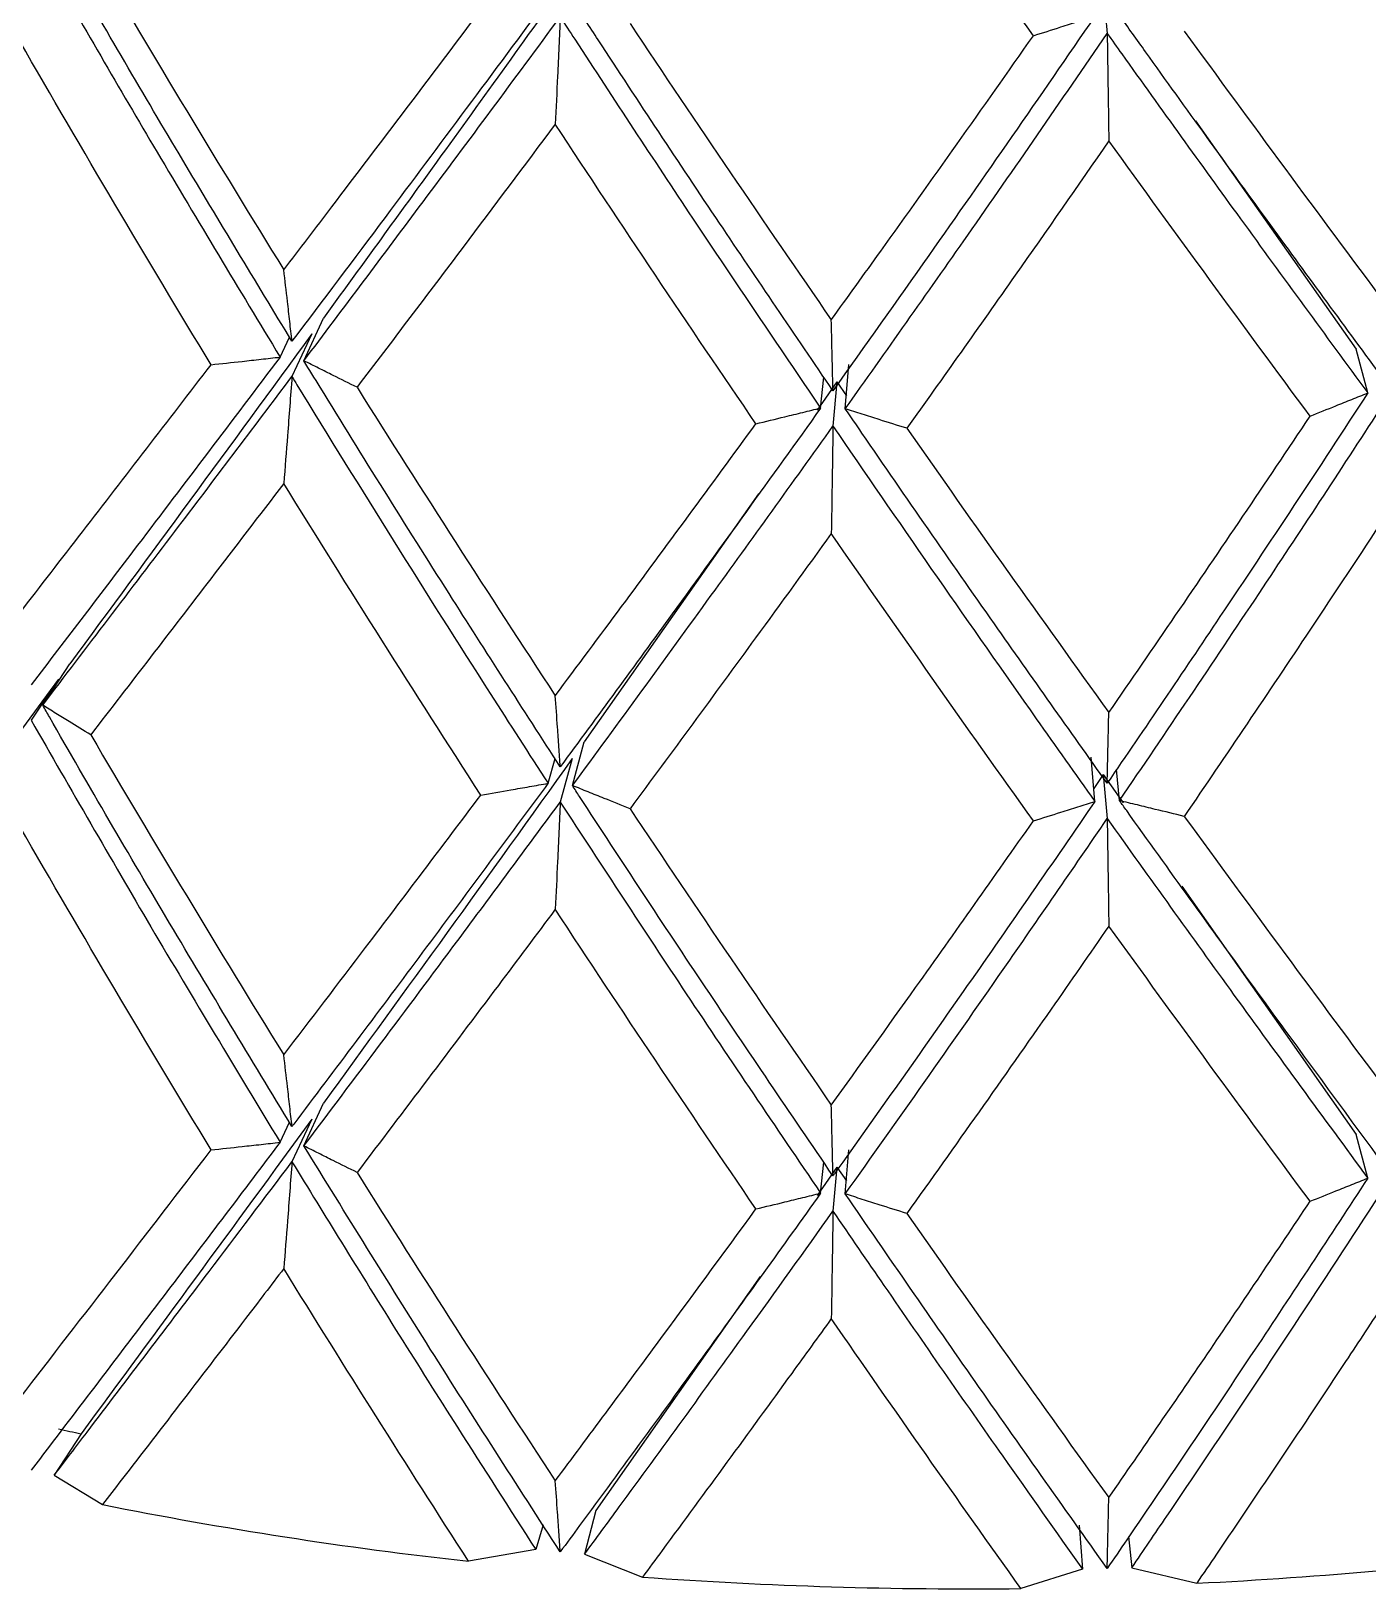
# Model space of a CAD drawing. Extents: x 0 to 8.27, y -9.61 to 0.
# Drawn here: x 1.6493 to 1.7111, y -2.5585 to -2.4865 of the extents above; entities that cross this region are included whole.
import ezdxf

# ---------------------------------------------------------------- set-up
doc = ezdxf.new("R2010")
doc.units = 0
doc.header["$LTSCALE"] = 0.5
doc.header["$MEASUREMENT"] = 0
doc.layers.add('Mounting', color=4, linetype='CONTINUOUS')

msp = doc.modelspace()

# ---------------------------------------------------------------- linework, layer by layer
at = {"layer": 'Mounting', "linetype": 'Continuous', "lineweight": 25, "transparency": 16777216}
for p, q in [((1.698856576991574, -2.484566105013521), (1.699041767523994, -2.486606035401444)), ((1.703126701336458, -2.490645699358531), (1.710541077842635, -2.501200429453085)), ((1.661931819865657, -2.501731940235906), (1.662831413576413, -2.499756602369182)), ((1.6608297993848, -2.501561450056776), (1.661265438089202, -2.500640269258945)), ((1.662296210566836, -2.500491055146192), (1.661380457303011, -2.502464015354569)), ((1.711077904983057, -2.503218799791277), (1.710540916749068, -2.501200023187373)), ((1.686942320171255, -2.503949031163863), (1.687110832448951, -2.501908885556638)), ((1.686557613938675, -2.502709944789324), (1.685639222577464, -2.504017319793654)), ((1.685802978994815, -2.50391453646295), (1.685944575223374, -2.502483858676435)), ((1.686557753282358, -2.502709370272093), (1.686372578258869, -2.504749129726399)), ((1.68655778098784, -2.502709949843386), (1.686991743352309, -2.503350674260325)), ((1.682930191166832, -2.507873758454586), (1.674873265945024, -2.519343185421114)), ((1.649864350236129, -2.517647487362176), (1.651118001707999, -2.515735249164315)), ((1.650598878781892, -2.516440293526095), (1.646763060262145, -2.521647799091618)), ((1.650600578849406, -2.51643786823319), (1.649331304568676, -2.518346711866904)), ((1.674336417103603, -2.521361644640926), (1.674873975630106, -2.519340724089481)), ((1.673209570966918, -2.52125855677604), (1.673533051345856, -2.520114444865492)), ((1.674326838832457, -2.520107935723779), (1.673772776329514, -2.522127411016179)), ((1.69847202491539, -2.522091796573697), (1.698303340311867, -2.520049564687035)), ((1.698856583568357, -2.520852674607106), (1.698422600861903, -2.52149342915947)), ((1.698856407587726, -2.520850062299125), (1.699041772052823, -2.522891908486365)), ((1.698856710792569, -2.520852670758011), (1.699775159891459, -2.522160128112652)), ((1.699611374126533, -2.522057382166842), (1.69946896787539, -2.520618520018722)), ((1.702482337796454, -2.52601392868393), (1.710541002419831, -2.537485833160865)), ((1.66193183314769, -2.538016994987736), (1.662831977888999, -2.53604044704263)), ((1.662296694180867, -2.536775076631322), (1.661380467737871, -2.538749056418389)), ((1.660829787174833, -2.537846559791994), (1.66126643318259, -2.53692324900009)), ((1.71107791201959, -2.539503910161322), (1.710540579893603, -2.537483840596558)), ((1.686942322659405, -2.54023408495879), (1.687110938156337, -2.538192689576356)), ((1.685802976350232, -2.540199647099364), (1.685945376929311, -2.538760842164599)), ((1.686557845172246, -2.538995119903682), (1.685639819119132, -2.540302859211344)), ((1.686557851074411, -2.538993356480084), (1.686372580368896, -2.541034170029086)), ((1.686557549754269, -2.538995110965963), (1.686991670451761, -2.539636640795145)), ((1.683013079478059, -2.544044681861799), (1.675420856950012, -2.554859895436032)), ((1.651634799205311, -2.551318959630969), (1.650398382399288, -2.553232097932998)), ((1.650398351766142, -2.553232091387592), (1.65262785400293, -2.554592291384317)), ((1.675420856950012, -2.554859895436032), (1.674900480618561, -2.556879627835308)), ((1.672981104352829, -2.555525183276124), (1.672646783508497, -2.556673566543729)), ((1.697750338347277, -2.55553545976101), (1.697902154773345, -2.557575530775686)), ((1.700026647884187, -2.556067970955375), (1.70018081671148, -2.55750658944384)), ((1.672646816211881, -2.556673567835666), (1.669537915264044, -2.557208003516841)), ((1.674900448297848, -2.556879625109666), (1.677571110174512, -2.557942505769567)), ((1.697902187227299, -2.557575528114278), (1.695053701642991, -2.558471430508)), ((1.70018078411519, -2.557506590657106), (1.70317588489317, -2.558225698995095))]:
    msp.add_line(p, q, dxfattribs=at)
for centre, radius, start, end in [((1.689232979186244, -2.376748502470598), 0.1785734236974923, 257.5053640374168, 257.8455635435939), ((1.691314233064048, -2.360460463151405), 0.1979489898865803, 258.7297999272111, 263.6841227533566), ((1.693006103677561, -2.351653653886494), 0.2068222285160243, 272.8184625592943, 277.629980888414), ((1.69270002154596, -2.347076600367465), 0.2114079325785774, 265.8962550317934, 270.6379076094694)]:
    msp.add_arc(centre, radius, start, end, dxfattribs=at)
for points in [[(1.695630809923586, -2.486709644832438), (1.692518998891245, -2.482350274057346), (1.689404356739686, -2.477922400545246), (1.686295925041776, -2.473426098659381)], [(1.652082636482845, -2.482727860403081), (1.655019227118117, -2.487726097887609), (1.657995180494453, -2.492659688688711), (1.661001857402397, -2.497527090518581)], [(1.67699825939323, -2.486145914011324), (1.680085300458785, -2.490778665332293), (1.68318756142159, -2.495343458147424), (1.686296036400762, -2.499839820791173)], [(1.657644077244839, -2.501914024948171), (1.654661571328205, -2.496997370292426), (1.651713042522232, -2.492015058826034), (1.648807050414433, -2.486968774277777)], [(1.702600437178461, -2.4864987806884), (1.705703010166161, -2.49075597480293), (1.708795995025156, -2.494944868701843), (1.711870412802881, -2.499066081956578)], [(1.68281387045019, -2.504641771574136), (1.679711298990895, -2.500094331321854), (1.676618315687591, -2.495478590919667), (1.673543899479426, -2.490795169939467)], [(1.708416048420503, -2.504288909377685), (1.705329008679172, -2.500117026158698), (1.702226749090386, -2.495877184494923), (1.699118275522977, -2.491568912722975)], [(1.662296210643007, -2.500491055041486), (1.658513204333502, -2.505680540124096), (1.654781137022127, -2.510760479117373), (1.651118048257757, -2.515735185946703)], [(1.664385459495605, -2.502956799081737), (1.667413846810376, -2.507774536083382), (1.670469675263774, -2.512525606111915), (1.673544073881857, -2.517208996668948)], [(1.689783497384923, -2.50485262496715), (1.692895331603239, -2.509297801672453), (1.696009997019218, -2.513674474618931), (1.699118451857629, -2.517982718171417)], [(1.670105165155945, -2.521801409315906), (1.667045922288906, -2.517067630839612), (1.664008581244133, -2.51226650736907), (1.661001959115055, -2.507399196832004)], [(1.695630983978589, -2.522995391375154), (1.692519187283523, -2.518636043090844), (1.689404559326675, -2.514208192698895), (1.686296141556994, -2.509711914552888)], [(1.652082814205613, -2.519013665604227), (1.655019300229213, -2.524011719725188), (1.657995145973445, -2.528945131805806), (1.661001713165859, -2.533812359726191)], [(1.674326838958194, -2.520107935547792), (1.670458321956602, -2.525529241960378), (1.666620275519307, -2.530839437063257), (1.662831883908638, -2.536040576069688)], [(1.676998446221404, -2.522431697093218), (1.680085376260621, -2.527064278134496), (1.683187524915155, -2.531628905574046), (1.686295887280465, -2.536125107798391)], [(1.702600624946371, -2.522784541041567), (1.705703085345903, -2.527041578444361), (1.708795958128775, -2.53123032058226), (1.711870265316264, -2.535351386960421)], [(1.657643875668981, -2.538199195358395), (1.654661460832102, -2.533282685368242), (1.651713021259837, -2.528300522545571), (1.648807115767084, -2.523254390470349)], [(1.682813660759592, -2.540926966938052), (1.679711182886621, -2.536379660146615), (1.676618292796519, -2.531764057318121), (1.673543968619441, -2.527080777971598)], [(1.70841583977969, -2.540574130124007), (1.705328892041251, -2.536402369105183), (1.702226725571535, -2.532162653709285), (1.699118345429014, -2.52785451231852)], [(1.662296693959632, -2.536775076934752), (1.658691289297821, -2.541721379143603), (1.65513179156298, -2.54656874731085), (1.651634799205311, -2.551318959630969)], [(1.664385237474761, -2.539241948585406), (1.667413651888381, -2.544059734086879), (1.67046950817118, -2.54881085139197), (1.673543935102288, -2.553494287966139)], [(1.689783269246362, -2.541137801784309), (1.69289513254941, -2.545583023580541), (1.696009827324104, -2.54995974033374), (1.699118311540559, -2.554268026402831)], [(1.669537915436166, -2.557208003561975), (1.666670306733266, -2.55275896804698), (1.663822458807061, -2.548250710744007), (1.661001649194276, -2.543684197819736)], [(1.695053701763726, -2.558471430535285), (1.692133919326096, -2.554373547197308), (1.689212136961686, -2.550215364424837), (1.686295821143375, -2.54599695378635)]]:
    msp.add_open_spline(points, degree=3, dxfattribs=at)
for points, knots in [([(1.649331343855664, -2.482060856554874), (1.649541659845198, -2.482429416177403), (1.651463902055838, -2.485797970631886), (1.65526851285469, -2.492352701236875), (1.658929609922524, -2.498415017601239), (1.660829788554764, -2.501561474470002)], [0, 0, 0, 0, 0.05579333311728822, 0.5099388791400317, 1, 1, 1, 1]), ([(1.661380468623946, -2.500830867852748), (1.659693689419527, -2.498048496216477), (1.656196923646093, -2.492280520253637), (1.652378554640762, -2.485748479573765), (1.650241141397345, -2.482018939130732), (1.649864394854802, -2.481361559716213)], [0, 0, 0, 0, 0.4342818352718486, 0.9002849059942745, 1, 1, 1, 1]), ([(1.674326332373511, -2.483823958138821), (1.672160966003702, -2.486858909535151), (1.670005192456273, -2.489858810165622), (1.666176754806855, -2.495156195193765), (1.664499251877459, -2.497467005773721), (1.662831459796706, -2.499756538918056)], [0.4208236887304256, 0.4208236887304256, 0.4208236887304256, 0.4208236887304256, 0.5, 0.5, 0.5622865838526512, 0.5622865838526512, 0.5622865838526512, 0.5622865838526512]), ([(1.661001840194757, -2.497527094620743), (1.66173787704858, -2.496563238407582), (1.662475792933691, -2.495595371865527), (1.665499293603006, -2.491622605566242), (1.667796859347135, -2.488587055639748), (1.670105096771948, -2.485515591906612)], [0.003029962210435008, 0.003029962210435008, 0.003029962210435008, 0.003029962210435008, 0.003145749891090096, 0.003145749891090096, 0.003503269218563006, 0.003503269218563006, 0.003503269218563006, 0.003503269218563006]), ([(1.673209571481237, -2.484972688488021), (1.67068726161753, -2.488393265815937), (1.668175932480125, -2.491770557166312), (1.664240079582868, -2.497029729464536), (1.662806672500182, -2.498937963557402), (1.66138045054069, -2.500830884797658)], [0.00299366881788393, 0.00299366881788393, 0.00299366881788393, 0.00299366881788393, 0.003387481537907919, 0.003387481537907919, 0.003614582098343181, 0.003614582098343181, 0.003614582098343181, 0.003614582098343181]), ([(1.686372580548067, -2.503115981398871), (1.6846239148542, -2.500542056699366), (1.680998855728575, -2.495206200193472), (1.676991498057959, -2.489148988480899), (1.674734297704362, -2.485686092903272), (1.674336437145001, -2.485075713071744)], [0, 0, 0, 0, 0.434281835271846, 0.9002849059942448, 1, 1, 1, 1]), ([(1.661931822253081, -2.501731938029927), (1.663754717367482, -2.499310606504302), (1.665590052618171, -2.496863037467499), (1.669537826163804, -2.4915714531761), (1.671651099376021, -2.488722431881449), (1.673772794634459, -2.485841537916023)], [0.003097174692322331, 0.003097174692322331, 0.003097174692322331, 0.003097174692322331, 0.003387481537907919, 0.003387481537907919, 0.003717925343859384, 0.003717925343859384, 0.003717925343859384, 0.003717925343859384]), ([(1.673772794634914, -2.485841537915682), (1.673752120635953, -2.486297565785883), (1.673731326486376, -2.486753854369333), (1.673710411723476, -2.487210401296913), (1.673689496960122, -2.487666948231087), (1.673668461525921, -2.48812375476097), (1.673647304966352, -2.488580818453322), (1.673613170491052, -2.489318255432401), (1.673578720506811, -2.490056366179594), (1.673543953150073, -2.490795140118045)], [0, 0, 0, 0, 3.692449222956076e-05, 3.692449222956076e-05, 3.692449222956076e-05, 7.384898534112383e-05, 7.384898534112383e-05, 7.384898534112383e-05, 0.0001334239379046179, 0.0001334239379046179, 0.0001334239379046179, 0.0001334239379046179]), ([(1.673772798622139, -2.485841551967717), (1.673995205106365, -2.486183855988195), (1.67602795179684, -2.489312439974348), (1.680030037022988, -2.495393496304125), (1.68383047682957, -2.501003081057085), (1.685802976978692, -2.503914561655499)], [0, 0, 0, 0, 0.05579333311732571, 0.5099388791400516, 1, 1, 1, 1]), ([(1.698472023144831, -2.485805928361962), (1.695919235012951, -2.489534439207084), (1.693360509226494, -2.493219358084382), (1.689323208618106, -2.498962304529293), (1.687847082161142, -2.501047075685499), (1.686372570332622, -2.503116000060906)], [0.00299366881788392, 0.00299366881788392, 0.00299366881788392, 0.00299366881788392, 0.003387481537907919, 0.003387481537907919, 0.003614582098343166, 0.003614582098343166, 0.003614582098343166, 0.003614582098343166]), ([(1.695630923267544, -2.486709578879974), (1.69605656881933, -2.486575880859498), (1.696481669171334, -2.48644160280093), (1.69690621695392, -2.486306746651728), (1.697167600593929, -2.486223719033539), (1.697428775503994, -2.486140472057393), (1.697689739966307, -2.486057006183039), (1.697950706634145, -2.485973539603144), (1.698211463402203, -2.485889853944961), (1.698472008554489, -2.485805949671992)], [0, 0, 0, 0, 3.69245447571745e-05, 3.69245447571745e-05, 3.69245447571745e-05, 5.965804057093363e-05, 5.965804057093363e-05, 5.965804057093363e-05, 8.2391728525642e-05, 8.2391728525642e-05, 8.2391728525642e-05, 8.2391728525642e-05]), ([(1.711641544529556, -2.502351484888884), (1.709907417427729, -2.499988879977984), (1.70631249742857, -2.495091098474397), (1.702291291852788, -2.489521022915817), (1.700012954875746, -2.486333322805073), (1.69961136871504, -2.48577144970988)], [0, 0, 0, 0, 0.4342818352718341, 0.9002849059942445, 0.9999999999999999, 0.9999999999999999, 0.9999999999999999, 0.9999999999999999]), ([(1.686296017863896, -2.499839827062253), (1.687056976102411, -2.498785140097645), (1.687818346217881, -2.497726303802658), (1.690931697356035, -2.493381181666329), (1.693283020218104, -2.49006355864082), (1.69563091175425, -2.486709582497262)], [0.003029962210435017, 0.003029962210435017, 0.003029962210435017, 0.003029962210435017, 0.003145749891090093, 0.003145749891090093, 0.003503269218562994, 0.003503269218562994, 0.003503269218562994, 0.003503269218562994]), ([(1.686942321289251, -2.503949028745176), (1.688825022181589, -2.501302858760702), (1.690711107840997, -2.498629491083072), (1.6947478501381, -2.492853443230722), (1.696896566789263, -2.489745824066624), (1.699041765928285, -2.486606034647245)], [0.003097174692322327, 0.003097174692322327, 0.003097174692322327, 0.003097174692322327, 0.003387481537907919, 0.003387481537907919, 0.003717925343859381, 0.003717925343859381, 0.003717925343859381, 0.003717925343859381]), ([(1.69904176592874, -2.486606034646904), (1.699048682521351, -2.487062897252933), (1.699055639311354, -2.487520025423457), (1.699062636452908, -2.487977416808114), (1.699069633594917, -2.488434808199251), (1.699076671107576, -2.488892464058488), (1.699083749143682, -2.489350381970659), (1.699095169008359, -2.490089197167428), (1.699106694428082, -2.490828698871262), (1.699118326026309, -2.491568876580793)], [0, 0, 0, 0, 3.692449222956121e-05, 3.692449222956121e-05, 3.692449222956121e-05, 7.384898534112738e-05, 7.384898534112738e-05, 7.384898534112738e-05, 0.0001334239379046148, 0.0001334239379046148, 0.0001334239379046148, 0.0001334239379046148]), ([(1.699041776376788, -2.486606047822981), (1.699266553124943, -2.486921218829359), (1.701320963510369, -2.489801812992475), (1.705345612835316, -2.495395844125021), (1.709119297924389, -2.500545865945234), (1.711077911869069, -2.503218824688467)], [0, 0, 0, 0, 0.05579333311732529, 0.5099388791400438, 1, 1, 1, 1]), ([(1.673543953149846, -2.4907951401185), (1.672119837877034, -2.492704198471863), (1.6706995192894, -2.4945989864758), (1.667642908759007, -2.498659449732706), (1.666009703113758, -2.500818383194193), (1.66438540093506, -2.502956818401223)], [0.003133451221439315, 0.003133451221439315, 0.003133451221439315, 0.003133451221439315, 0.003352568823996508, 0.003352568823996508, 0.003606599140465112, 0.003606599140465112, 0.003606599140465112, 0.003606599140465112]), ([(1.699118326025854, -2.491568876581248), (1.697678436777295, -2.493651709507382), (1.696237029098228, -2.495720133849993), (1.693123409252593, -2.500154978201287), (1.691452493455444, -2.502514390498497), (1.689783433795782, -2.504852651697995)], [0.003133451221439316, 0.003133451221439316, 0.003133451221439316, 0.003133451221439316, 0.003352568823996518, 0.003352568823996518, 0.003606599140465121, 0.003606599140465121, 0.003606599140465121, 0.003606599140465121]), ([(1.661380458427374, -2.50083087433017), (1.661346253203618, -2.500523894429982), (1.661311849186148, -2.500217520050334), (1.661277245622358, -2.499911756854765), (1.661242642058113, -2.499605993654875), (1.661207838853187, -2.499300840800849), (1.661172835268388, -2.498996303963274), (1.661116359869283, -2.498504958878463), (1.661059362521172, -2.498015214483296), (1.66100184019453, -2.497527094621312)], [0, 0, 0, 0, 3.692449223031336e-05, 3.692449223031336e-05, 3.692449223031336e-05, 7.384898533143667e-05, 7.384898533143667e-05, 7.384898533143667e-05, 0.0001334237450264763, 0.0001334237450264763, 0.0001334237450264763, 0.0001334237450264763]), ([(1.686372578486242, -2.503115988620145), (1.686365661827239, -2.502811503805894), (1.686358704969933, -2.502507639013281), (1.686351707762441, -2.502204399960412), (1.686344710554721, -2.501901160903223), (1.686337672977487, -2.501598546754728), (1.686330594881355, -2.501296563239286), (1.686319174956424, -2.500809337729258), (1.68630764948827, -2.500323750982368), (1.686296017863668, -2.499839827062821)], [0, 0, 0, 0, 3.692449223030649e-05, 3.692449223030649e-05, 3.692449223030649e-05, 7.384898533143637e-05, 7.384898533143637e-05, 7.384898533143637e-05, 0.0001334237450264663, 0.0001334237450264663, 0.0001334237450264663, 0.0001334237450264663]), ([(1.648807100247922, -2.513382652052989), (1.64976898911911, -2.512138656800168), (1.650735516490585, -2.510887672482447), (1.653668082922167, -2.507087644494156), (1.655648240387308, -2.50451581302854), (1.657644035050652, -2.501914034369626)], [0.003680059077938306, 0.003680059077938306, 0.003680059077938306, 0.003680059077938306, 0.003836740417369894, 0.003836740417369894, 0.00415331125781031, 0.00415331125781031, 0.00415331125781031, 0.00415331125781031]), ([(1.660829817280245, -2.501561416085671), (1.658617071834868, -2.504495957707938), (1.65642199143619, -2.507393546058886), (1.652596993661263, -2.512427841682204), (1.650957493467075, -2.514580792000622), (1.649331338340033, -2.516713624334322)], [0.003643827384632397, 0.003643827384632397, 0.003643827384632397, 0.003643827384632397, 0.003996629918378722, 0.003996629918378722, 0.004264701058186601, 0.004264701058186601, 0.004264701058186601, 0.004264701058186601]), ([(1.657644019415301, -2.501914036051282), (1.658120400309798, -2.501862812571282), (1.658596573200583, -2.501810940262878), (1.65907253002635, -2.501758419609807), (1.659365567852063, -2.501726083613896), (1.659658524587684, -2.50169350177304), (1.659951398352149, -2.501660674219231), (1.660244274591804, -2.501627846388025), (1.660537068477623, -2.501594772770311), (1.660829778128317, -2.501561453501715)], [0, 0, 0, 0, 3.692454475428043e-05, 3.692454475428043e-05, 3.692454475428043e-05, 5.96582656103406e-05, 5.96582656103406e-05, 5.96582656103406e-05, 8.239217861094871e-05, 8.239217861094871e-05, 8.239217861094871e-05, 8.239217861094871e-05]), ([(1.673772791382106, -2.520494319590277), (1.67205905258308, -2.517836264548571), (1.668334799611074, -2.512059847866333), (1.664402042387991, -2.505757631462068), (1.662180106762861, -2.50213653295247), (1.661931796101925, -2.501731859948215)], [0, 0, 0, 0, 0.4308902538471914, 0.9363995897631551, 1, 1, 1, 1]), ([(1.66438538885015, -2.502956812433005), (1.664017196660751, -2.502774947205801), (1.663649746664504, -2.502592580089633), (1.663283045365887, -2.50240971388245), (1.66305727615574, -2.502297127536728), (1.662831790118361, -2.502184351695853), (1.662606588767829, -2.502071387016933), (1.66238138551418, -2.501958421383272), (1.662156466476262, -2.50184526666964), (1.661931833164516, -2.501731923536333)], [0, 0, 0, 0, 3.692454475528311e-05, 3.692454475528311e-05, 3.692454475528311e-05, 5.965806363265589e-05, 5.965806363265589e-05, 5.965806363265589e-05, 8.239177464945574e-05, 8.239177464945574e-05, 8.239177464945574e-05, 8.239177464945574e-05]), ([(1.649864383678931, -2.517647432860592), (1.651880582920711, -2.515002296370305), (1.653917395322168, -2.512325741503211), (1.657761713987355, -2.507257533872227), (1.659564821798739, -2.504873779887923), (1.661380457455124, -2.502464016208243)], [0.00244570300399136, 0.00244570300399136, 0.00244570300399136, 0.00244570300399136, 0.002778333157437116, 0.002778333157437116, 0.003067885072835926, 0.003067885072835926, 0.003067885072835926, 0.003067885072835926]), ([(1.661380457455124, -2.502464016208243), (1.661346252372567, -2.502918383986859), (1.661311848522217, -2.503373002802839), (1.661277245142372, -2.503827870245566), (1.661242641762072, -2.504282737694773), (1.66120783875769, -2.504737855017645), (1.661172835377528, -2.505193219744221), (1.661116360366321, -2.505927912444569), (1.661059363419298, -2.50666325348606), (1.661001841437127, -2.507399232165419)], [0, 0, 0, 0, 3.692449221875088e-05, 3.692449221875088e-05, 3.692449221875088e-05, 7.384898531712133e-05, 7.384898531712133e-05, 7.384898531712133e-05, 0.0001334236841251739, 0.0001334236841251739, 0.0001334236841251739, 0.0001334236841251739]), ([(1.661380457904414, -2.50246401633887), (1.661457150534915, -2.502589479137093), (1.664483219725952, -2.507539877980086), (1.668420812378798, -2.51383452246295), (1.67232001287968, -2.519879535316583), (1.673209554822023, -2.521258610969191)], [0, 0, 0, 0, 0.01967590629689901, 0.7763543069276955, 1, 1, 1, 1]), ([(1.711077936368582, -2.503218759773056), (1.708810781795336, -2.506703013311373), (1.706534247088911, -2.510149296967477), (1.702518576759047, -2.516145691894273), (1.700781226661746, -2.518713002987845), (1.699041767021043, -2.521258817427217)], [0.003643827384632405, 0.003643827384632405, 0.003643827384632405, 0.003643827384632405, 0.003996629918378722, 0.003996629918378722, 0.004264701058186601, 0.004264701058186601, 0.004264701058186601, 0.004264701058186601]), ([(1.708415981780689, -2.504288935753941), (1.70881508702675, -2.504130284616615), (1.709213545040228, -2.50397108959384), (1.709611348834841, -2.503811353015628), (1.709856269283335, -2.50371300615506), (1.710100942421576, -2.503614453746415), (1.710345366625205, -2.503515696351649), (1.710589792894297, -2.503416938122307), (1.710833970740822, -2.50331797469493), (1.71107789854247, -2.503218806634884)], [0, 0, 0, 0, 3.692454475428088e-05, 3.692454475428088e-05, 3.692454475428088e-05, 5.965826561034191e-05, 5.965826561034191e-05, 5.965826561034191e-05, 8.239217861095126e-05, 8.239217861095126e-05, 8.239217861095126e-05, 8.239217861095126e-05]), ([(1.685803004185544, -2.503914499877503), (1.683513012360862, -2.507122246810461), (1.681227255537323, -2.510291711678285), (1.677219338890353, -2.515801272388096), (1.675493193322353, -2.518158434553918), (1.673772791020582, -2.520494320543087)], [0.0036438273846324, 0.0036438273846324, 0.0036438273846324, 0.0036438273846324, 0.003996629918378722, 0.003996629918378722, 0.004264701058186597, 0.004264701058186597, 0.004264701058186597, 0.004264701058186597]), ([(1.682813806825123, -2.504641790046541), (1.683261329335863, -2.504534508373119), (1.683708414675465, -2.504426617017536), (1.684155055151649, -2.504318117419409), (1.684430043442688, -2.504251316220909), (1.684704863865335, -2.504184284283262), (1.684979514627429, -2.504117021961171), (1.685254167710553, -2.504049759070647), (1.685528651710655, -2.50398226564959), (1.685802964836711, -2.50391454205657)], [0, 0, 0, 0, 3.692454475428103e-05, 3.692454475428103e-05, 3.692454475428103e-05, 5.965826561034161e-05, 5.965826561034161e-05, 5.965826561034161e-05, 8.23921786109498e-05, 8.23921786109498e-05, 8.23921786109498e-05, 8.23921786109498e-05]), ([(1.699041767016951, -2.521258816452693), (1.697304427996386, -2.518810156881379), (1.6935288876318, -2.513488793035997), (1.689492406073867, -2.507670113251031), (1.687198626035496, -2.504323007521059), (1.686942286459015, -2.503948954363516)], [0, 0, 0, 0, 0.4308902538471838, 0.9363995897631414, 1, 1, 1, 1]), ([(1.689783419825488, -2.504852647310706), (1.689357774225044, -2.504718948495899), (1.688932673818471, -2.504584669679382), (1.688508125977677, -2.504449812817136), (1.688246742036171, -2.50436678467576), (1.687985566823926, -2.504283537192912), (1.687724602058523, -2.504200070829476), (1.687463635087596, -2.504116603760615), (1.68720287801554, -2.504032917631314), (1.686942332558573, -2.503949012905757)], [0, 0, 0, 0, 3.692454475528347e-05, 3.692454475528347e-05, 3.692454475528347e-05, 5.965806363265446e-05, 5.965806363265446e-05, 5.965806363265446e-05, 8.239177464945251e-05, 8.239177464945251e-05, 8.239177464945251e-05, 8.239177464945251e-05]), ([(1.699118326706156, -2.517982778102798), (1.700147236478841, -2.516494499331991), (1.701175445595908, -2.514998748297891), (1.704278144560448, -2.510458155276517), (1.706350248119833, -2.507389085889706), (1.708415994879914, -2.504288930546288)], [0.003680059077938304, 0.003680059077938304, 0.003680059077938304, 0.003680059077938304, 0.003836740417369893, 0.003836740417369893, 0.004153311257810311, 0.004153311257810311, 0.004153311257810311, 0.004153311257810311]), ([(1.699611367427423, -2.522057324383688), (1.701763622865627, -2.518900692279651), (1.703912835795762, -2.515710485769311), (1.707922844216881, -2.509678502791864), (1.709785010532158, -2.506844996613374), (1.71164155128028, -2.503984633786551)], [0.002445703003991356, 0.002445703003991356, 0.002445703003991356, 0.002445703003991356, 0.002778333157437116, 0.002778333157437116, 0.003067885072835919, 0.003067885072835919, 0.003067885072835919, 0.003067885072835919]), ([(1.673543951115988, -2.517209041557969), (1.67456158825118, -2.515844937805575), (1.675581238295052, -2.514473441411489), (1.678666286702736, -2.510308292335019), (1.680737682175931, -2.507490631341049), (1.682813821513463, -2.504641786524978)], [0.003680059077938304, 0.003680059077938304, 0.003680059077938304, 0.003680059077938304, 0.003836740417369895, 0.003836740417369895, 0.004153311257810313, 0.004153311257810313, 0.004153311257810313, 0.004153311257810313]), ([(1.674336430774218, -2.521361587280801), (1.676467220992635, -2.518464830614555), (1.678606992806607, -2.515534859898473), (1.682621891519346, -2.509989791239029), (1.684495470784867, -2.507382952856226), (1.686372578289792, -2.504749130569046)], [0.002445703003991357, 0.002445703003991357, 0.002445703003991357, 0.002445703003991357, 0.002778333157437116, 0.002778333157437116, 0.003067885072835923, 0.003067885072835923, 0.003067885072835923, 0.003067885072835923]), ([(1.686372578289792, -2.504749130569046), (1.68636566165921, -2.505205993423367), (1.686358704835783, -2.505663121814102), (1.686351707665352, -2.506120513386115), (1.686344710494922, -2.506577904964722), (1.68633767295816, -2.507035560978458), (1.68633059490341, -2.507493479012275), (1.68631917505715, -2.508232291259098), (1.686307649669942, -2.508971789919535), (1.686296018114916, -2.50971196451632)], [0, 0, 0, 0, 3.692449221874771e-05, 3.692449221874771e-05, 3.692449221874771e-05, 7.384898531711677e-05, 7.384898531711677e-05, 7.384898531711677e-05, 0.0001334236841251722, 0.0001334236841251722, 0.0001334236841251722, 0.0001334236841251722]), ([(1.686372578880963, -2.504749130636576), (1.68645185662146, -2.504865129872762), (1.689579926781306, -2.5094421239504), (1.693618269023517, -2.515252825524719), (1.697570409553663, -2.52082145525025), (1.698472028940131, -2.522091851502289)], [0, 0, 0, 0, 0.0196759062968993, 0.7763543069276857, 0.9999999999999999, 0.9999999999999999, 0.9999999999999999, 0.9999999999999999]), ([(1.661001841437809, -2.507399232164737), (1.659872519170875, -2.508878107914477), (1.658747923763002, -2.510347123262129), (1.655765321834878, -2.514235154692976), (1.653916245357522, -2.516637183931373), (1.652082752904079, -2.519013682340862)], [0.002482049257556239, 0.002482049257556239, 0.002482049257556239, 0.002482049257556239, 0.002660083514881897, 0.002660083514881897, 0.002956367414762775, 0.002956367414762775, 0.002956367414762775, 0.002956367414762775]), ([(1.711870392996133, -2.508938227992068), (1.710715628447332, -2.510697375563716), (1.709558649259378, -2.512446354468004), (1.706471334100314, -2.517079202912434), (1.704537684337964, -2.519945396458176), (1.702600559771071, -2.522784573297592)], [0.002482049257556236, 0.002482049257556236, 0.002482049257556236, 0.002482049257556236, 0.0026600835148819, 0.0026600835148819, 0.00295636741476278, 0.00295636741476278, 0.00295636741476278, 0.00295636741476278]), ([(1.686296018115371, -2.509711964515525), (1.685128460778486, -2.511330204316202), (1.683962187613787, -2.512938218992979), (1.68085942629088, -2.517195482172831), (1.678925808993853, -2.51982702780662), (1.676998381569973, -2.522431721471996)], [0.002482049257556239, 0.002482049257556239, 0.002482049257556239, 0.002482049257556239, 0.002660083514881903, 0.002660083514881903, 0.002956367414762781, 0.002956367414762781, 0.002956367414762781, 0.002956367414762781]), ([(1.673772791107211, -2.520494320425307), (1.673752116389068, -2.520189003539592), (1.673731321568738, -2.51988430156154), (1.673710406180561, -2.519580220247228), (1.673689490791929, -2.519276138928483), (1.673668454777925, -2.518972677440608), (1.673647297679253, -2.518669841552985), (1.67361316481194, -2.518181274697319), (1.673578716587798, -2.517694333269212), (1.673543951116443, -2.517209041557173)], [0, 0, 0, 0, 3.692449219004706e-05, 3.692449219004706e-05, 3.692449219004706e-05, 7.384898526708339e-05, 7.384898526708339e-05, 7.384898526708339e-05, 0.0001334196130982752, 0.0001334196130982752, 0.0001334196130982752, 0.0001334196130982752]), ([(1.652082754599377, -2.51901368337348), (1.651749507531093, -2.518810597851136), (1.651417089540217, -2.518607057803017), (1.651085506593262, -2.518403066427929), (1.650881353488529, -2.518277470485934), (1.650677516362492, -2.518151703108167), (1.650473996602585, -2.518025765044506), (1.650270475122142, -2.517899825916281), (1.650067270584003, -2.517773715827609), (1.649864384381743, -2.517647435478914)], [0, 0, 0, 0, 3.692454477207969e-05, 3.692454477207969e-05, 3.692454477207969e-05, 5.96586675531708e-05, 5.96586675531708e-05, 5.96586675531708e-05, 8.239298252385024e-05, 8.239298252385024e-05, 8.239298252385024e-05, 8.239298252385024e-05]), ([(1.661380449396773, -2.537116016462612), (1.659489993968663, -2.533995236455318), (1.655713444055635, -2.52776087552342), (1.651904494872468, -2.521213001536914), (1.649967576617399, -2.517827787420394), (1.649864384161646, -2.517647434657526)], [0, 0, 0, 0, 0.4868932926836287, 0.9726634094198904, 1, 1, 1, 1]), ([(1.69904176710881, -2.521258817298865), (1.699048683942209, -2.520954335178196), (1.69905564095663, -2.520650472814275), (1.699062638307367, -2.520347235982165), (1.69906963565856, -2.520043999145734), (1.699076673365397, -2.519741387010519), (1.699083751581583, -2.519439405364544), (1.699095170908294, -2.518952216661653), (1.699106695739118, -2.518466666119132), (1.699118326706611, -2.517982778102002)], [0, 0, 0, 0, 3.692449219004488e-05, 3.692449219004488e-05, 3.692449219004488e-05, 7.384898526708633e-05, 7.384898526708633e-05, 7.384898526708633e-05, 0.0001334196130982786, 0.0001334196130982786, 0.0001334196130982786, 0.0001334196130982786]), ([(1.649331303261505, -2.518346709573386), (1.651168503034086, -2.521542159312837), (1.654953741372509, -2.528125841197827), (1.65883323072805, -2.534543628176145), (1.660829774724533, -2.537846484013123)], [0, 0, 0, 0, 0.4853590734404911, 1, 1, 1, 1]), ([(1.673209571215438, -2.521258556571972), (1.673163148602924, -2.52132150841782), (1.673116730290957, -2.521384444780658), (1.671117454953873, -2.524094752502371), (1.669172381411016, -2.526714587421786), (1.665300113630309, -2.531902888315464), (1.663374767859949, -2.534468872163636), (1.66143622678257, -2.537041983735996), (1.661408338742348, -2.53707899853179), (1.661380453634791, -2.537116007209413)], [0.004293965242678274, 0.004293965242678274, 0.004293965242678274, 0.004293965242678274, 0.004301204108614124, 0.004301204108614124, 0.004605778298849525, 0.004605778298849525, 0.004910352489084927, 0.004910352489084927, 0.004914798550845843, 0.004914798550845843, 0.004914798550845843, 0.004914798550845843]), ([(1.670105073361555, -2.5218014429256), (1.670569570368542, -2.52172175546513), (1.671033742987419, -2.521641435060921), (1.67149758330126, -2.521560482757529), (1.671783165869982, -2.521510641107163), (1.672068623261538, -2.521460559781978), (1.672353953628516, -2.521410239031404), (1.672639286407474, -2.521359917855413), (1.672924492762348, -2.521309357138186), (1.673209570842317, -2.521258557077992)], [0, 0, 0, 0, 3.692454477223591e-05, 3.692454477223591e-05, 3.692454477223591e-05, 5.965863624950743e-05, 5.965863624950743e-05, 5.965863624950743e-05, 8.239291991557243e-05, 8.239291991557243e-05, 8.239291991557243e-05, 8.239291991557243e-05]), ([(1.686372576660432, -2.539401131411289), (1.684412201463346, -2.536514002028973), (1.680495973304659, -2.530746403356822), (1.676492028203228, -2.524672579727273), (1.674445465413072, -2.521529064850931), (1.674336431466799, -2.521361589006339)], [0, 0, 0, 0, 0.4868932926836307, 0.9726634094198902, 1, 1, 1, 1]), ([(1.67699838360042, -2.522431722278604), (1.676599276868927, -2.522273072603973), (1.67620081742345, -2.522113878824591), (1.675803012243904, -2.521954143353803), (1.675558086612881, -2.521855795436402), (1.675313408319397, -2.521757241903622), (1.675068978988946, -2.521658483322874), (1.674824547591896, -2.52155972390721), (1.674580364646516, -2.521460759225754), (1.674336431783075, -2.521361589795212)], [0, 0, 0, 0, 3.692454477207978e-05, 3.692454477207978e-05, 3.692454477207978e-05, 5.965866755317129e-05, 5.965866755317129e-05, 5.965866755317129e-05, 8.239298252384923e-05, 8.239298252384923e-05, 8.239298252384923e-05, 8.239298252384923e-05]), ([(1.661001840194757, -2.5338123157428), (1.66225701006735, -2.532168702353367), (1.663518210656292, -2.530512686628406), (1.666550109631061, -2.526518644168611), (1.668323964680184, -2.524171346971336), (1.670105070998233, -2.521801443331576)], [0.004330217516259038, 0.004330217516259038, 0.004330217516259038, 0.004330217516259038, 0.004527813258580931, 0.004527813258580931, 0.004803374041171419, 0.004803374041171419, 0.004803374041171419, 0.004803374041171419]), ([(1.661931772641964, -2.538016922882427), (1.66428584105708, -2.534890151814004), (1.666657208113719, -2.531724396133079), (1.670613458226597, -2.526405552764338), (1.672190588550365, -2.524275591896064), (1.673772791198843, -2.522127354162528)], [0.001793937377354702, 0.001793937377354702, 0.001793937377354702, 0.001793937377354702, 0.002169184776966314, 0.002169184776966314, 0.002416362749800614, 0.002416362749800614, 0.002416362749800614, 0.002416362749800614]), ([(1.67377279119907, -2.522127354162187), (1.673752116391569, -2.522583383783505), (1.673731321442546, -2.523039674089766), (1.673710405895207, -2.523496222700707), (1.673689490347641, -2.523952771318243), (1.673668454144234, -2.52440957949181), (1.673647296833877, -2.524866644781916), (1.673613164058423, -2.525604021434098), (1.673578715876573, -2.526342071617357), (1.673543950425682, -2.527080784759725)], [0, 0, 0, 0, 3.692449222042833e-05, 3.692449222042833e-05, 3.692449222042833e-05, 7.384898531625174e-05, 7.384898531625174e-05, 7.384898531625174e-05, 0.0001334188559339964, 0.0001334188559339964, 0.0001334188559339964, 0.0001334188559339964]), ([(1.673772774946627, -2.522127408885801), (1.675711148232239, -2.52509377428202), (1.679704837423259, -2.531205466755857), (1.683730949405998, -2.537143578341094), (1.685802951407339, -2.540199573589341)], [0, 0, 0, 0, 0.4853590734404987, 1, 1, 1, 1]), ([(1.698472025245991, -2.5220917963345), (1.698425041721492, -2.5221604156336), (1.698378056771588, -2.52222901927518), (1.696354126954446, -2.525183436512513), (1.694374841461666, -2.528041383421389), (1.690413890041526, -2.533704967894202), (1.688434103621574, -2.536507897135714), (1.686430236764835, -2.539320215821469), (1.686401406718659, -2.53936067200879), (1.686372577480796, -2.539401121851135)], [0.004293965242678271, 0.004293965242678271, 0.004293965242678271, 0.004293965242678271, 0.004301204108614124, 0.004301204108614124, 0.004605778298849525, 0.004605778298849525, 0.004910352489084927, 0.004910352489084927, 0.00491479855084585, 0.00491479855084585, 0.00491479855084585, 0.00491479855084585]), ([(1.695630890406363, -2.522995436232115), (1.69605653726623, -2.522861738951057), (1.696481638893346, -2.522727461490938), (1.696906187913527, -2.522592605824109), (1.697167579164415, -2.522509576327359), (1.697428761660575, -2.522426327417286), (1.697689733683291, -2.522342859559778), (1.697950707911986, -2.522259390996616), (1.698211472214979, -2.522175703300256), (1.698472024868323, -2.522091796886109)], [0, 0, 0, 0, 3.692454477223488e-05, 3.692454477223488e-05, 3.692454477223488e-05, 5.965863624950766e-05, 5.965863624950766e-05, 5.965863624950766e-05, 8.239291991557249e-05, 8.239291991557249e-05, 8.239291991557249e-05, 8.239291991557249e-05]), ([(1.711641556151079, -2.538636634432116), (1.709696938987889, -2.535986441958805), (1.705812190546538, -2.530692170533591), (1.701788241140747, -2.525105442482065), (1.699721478429836, -2.522211505208013), (1.69961136830031, -2.522057326014185)], [0, 0, 0, 0, 0.4868932926836321, 0.9726634094198878, 1, 1, 1, 1]), ([(1.702600562047991, -2.522784573842948), (1.702153038532487, -2.522677293783197), (1.701705952222227, -2.522569403816753), (1.701259310805398, -2.522460905467135), (1.700984317073306, -2.522394103856406), (1.700709491228025, -2.522327071436614), (1.700434835061259, -2.522259808567348), (1.70016017657278, -2.522192545129649), (1.699885687186196, -2.522125051090818), (1.699611368698442, -2.522057326759743)], [0, 0, 0, 0, 3.692454477208083e-05, 3.692454477208083e-05, 3.692454477208083e-05, 5.965866755317091e-05, 5.965866755317091e-05, 5.965866755317091e-05, 8.239298252384865e-05, 8.239298252384865e-05, 8.239298252384865e-05, 8.239298252384865e-05]), ([(1.686296017864123, -2.536125048184196), (1.687593683864833, -2.534326540499244), (1.688893135172719, -2.532515156238439), (1.692006350622677, -2.528148256604247), (1.693819184731154, -2.525583335666731), (1.695630888240629, -2.522995436912872)], [0.004330217516259036, 0.004330217516259036, 0.004330217516259036, 0.004330217516259036, 0.004527813258580933, 0.004527813258580933, 0.004803374041171422, 0.004803374041171422, 0.004803374041171422, 0.004803374041171422]), ([(1.686942266050409, -2.540234019959478), (1.689373568254013, -2.536816894693509), (1.691806957880516, -2.533359608558264), (1.695840742060426, -2.527555966794459), (1.69744203749471, -2.52523315372445), (1.699041767077887, -2.522891851032448)], [0.001793937377354694, 0.001793937377354694, 0.001793937377354694, 0.001793937377354694, 0.002169184776966314, 0.002169184776966314, 0.002416362749800624, 0.002416362749800624, 0.002416362749800624, 0.002416362749800624]), ([(1.699041767077887, -2.522891851032107), (1.699048683941527, -2.523348715421882), (1.699055640998694, -2.523805845347617), (1.699062638402864, -2.52426323844724), (1.699069635807035, -2.524720631553457), (1.699076673577309, -2.5251782890873), (1.699083751864435, -2.525636208627581), (1.699095171160224, -2.526374963428786), (1.699106695976951, -2.527114404496039), (1.699118326937622, -2.527854521332522)], [0, 0, 0, 0, 3.692449222042648e-05, 3.692449222042648e-05, 3.692449222042648e-05, 7.384898531624833e-05, 7.384898531624833e-05, 7.384898531624833e-05, 0.0001334188559340041, 0.0001334188559340041, 0.0001334188559340041, 0.0001334188559340041]), ([(1.699041770654475, -2.522891906524812), (1.700996601238757, -2.525622050283225), (1.70502419790111, -2.53124704816161), (1.709020972098159, -2.536698368051013), (1.711077875674363, -2.539503840369996)], [0, 0, 0, 0, 0.485359073440488, 0.9999999999999999, 0.9999999999999999, 0.9999999999999999, 0.9999999999999999]), ([(1.673543950425682, -2.527080784759953), (1.672666135999378, -2.528257443294812), (1.671789824090609, -2.52942859976212), (1.66872738197705, -2.533510248141731), (1.666549879400435, -2.53639231434942), (1.664385331246393, -2.539241865380056)], [0.001830253417566435, 0.001830253417566435, 0.001830253417566435, 0.001830253417566435, 0.001965753762317468, 0.001965753762317468, 0.002304685121717347, 0.002304685121717347, 0.002304685121717347, 0.002304685121717347]), ([(1.699118326937622, -2.527854521332749), (1.698230788506606, -2.52913829332919), (1.697342733230897, -2.530416503452095), (1.694232108680325, -2.534872705018863), (1.692007551335081, -2.538021867900618), (1.689783357434834, -2.541137707538489)], [0.001830253417566431, 0.001830253417566431, 0.001830253417566431, 0.001830253417566431, 0.001965753762317465, 0.001965753762317465, 0.002304685121717347, 0.002304685121717347, 0.002304685121717347, 0.002304685121717347]), ([(1.661380453678674, -2.537116007151319), (1.66134624789126, -2.536809028970417), (1.661311843428592, -2.536502655951374), (1.661277239475083, -2.536196893949061), (1.66124263552112, -2.535891131942201), (1.661207831983091, -2.535585980109992), (1.661172828071557, -2.535281444276045), (1.661116355058965, -2.534790126160253), (1.661059360165581, -2.534300408529809), (1.661001840194302, -2.533812315743369)], [0, 0, 0, 0, 3.69244921811672e-05, 3.69244921811672e-05, 3.69244921811672e-05, 7.384898528042894e-05, 7.384898528042894e-05, 7.384898528042894e-05, 0.0001334206713658602, 0.0001334206713658602, 0.0001334206713658602, 0.0001334206713658602]), ([(1.686372577526271, -2.539401121787584), (1.686365660753125, -2.539096638733774), (1.68635870380578, -2.538792775334166), (1.686351706519389, -2.538489537503089), (1.68634470923277, -2.538186299667466), (1.686337671588234, -2.537883686565003), (1.686330593425936, -2.537581704077063), (1.686319173983946, -2.537094505361999), (1.686307649011923, -2.536608945200662), (1.686296017863441, -2.536125048184878)], [0, 0, 0, 0, 3.692449218116374e-05, 3.692449218116374e-05, 3.692449218116374e-05, 7.384898528042217e-05, 7.384898528042217e-05, 7.384898528042217e-05, 0.0001334206713658604, 0.0001334206713658604, 0.0001334206713658604, 0.0001334206713658604]), ([(1.648807099332743, -2.549667891175197), (1.650274761002237, -2.547769727246752), (1.651753554124042, -2.545854920944173), (1.654700018251532, -2.542031627864496), (1.656167500892678, -2.540123878414526), (1.657644023908432, -2.53819911432003)], [0.004980369164138063, 0.004980369164138063, 0.004980369164138063, 0.004980369164138063, 0.005220000643169556, 0.005220000643169556, 0.005454558158351822, 0.005454558158351822, 0.005454558158351822, 0.005454558158351822]), ([(1.66082980974781, -2.53784652679564), (1.659133493167218, -2.540096096452309), (1.657448223755836, -2.542323032577308), (1.653894494766718, -2.5470075448278), (1.652028932896854, -2.549459321963461), (1.649897154868512, -2.552256757087882), (1.649614033597317, -2.552628173420196), (1.649331333182516, -2.552998962396479)], [0.004944084223654836, 0.004944084223654836, 0.004944084223654836, 0.004944084223654836, 0.005214926679320329, 0.005214926679320329, 0.005519500869555731, 0.005519500869555731, 0.005566222870637739, 0.005566222870637739, 0.005566222870637739, 0.005566222870637739]), ([(1.6576440994763, -2.538199106194831), (1.658120480723454, -2.538147882882519), (1.658596653952571, -2.53809601075249), (1.659072611099617, -2.538043490325428), (1.659365640126651, -2.538011155461383), (1.659658588061774, -2.537978574777746), (1.659951453023012, -2.5379457483998), (1.660244320459896, -2.537912921744457), (1.660537105540442, -2.537879849321364), (1.660829806382452, -2.537846531258417)], [0, 0, 0, 0, 3.692454477337436e-05, 3.692454477337436e-05, 3.692454477337436e-05, 5.965756764222495e-05, 5.965756764222495e-05, 5.965756764222495e-05, 8.239078267930787e-05, 8.239078267930787e-05, 8.239078267930787e-05, 8.239078267930787e-05]), ([(1.67377279111426, -2.556779662380443), (1.671767040362937, -2.553669205161206), (1.667789012140673, -2.547500200067013), (1.663873216300516, -2.541160273658868), (1.661931793191997, -2.5380169842391)], [0, 0, 0, 0, 0.5042072703463392, 1, 1, 1, 1]), ([(1.664385331245256, -2.53924186538142), (1.664017137791433, -2.539060000065085), (1.663649686588286, -2.538877632922201), (1.663282984154165, -2.538694766728888), (1.663057219170895, -2.538582182848238), (1.662831737374717, -2.538469409496081), (1.662606540282667, -2.538356447323387), (1.662381341287272, -2.538243484195952), (1.662156426524888, -2.538130332006169), (1.661931797508913, -2.538016991407282)], [0, 0, 0, 0, 3.692454477337383e-05, 3.692454477337383e-05, 3.692454477337383e-05, 5.965756764222446e-05, 5.965756764222446e-05, 5.965756764222446e-05, 8.239078267930622e-05, 8.239078267930622e-05, 8.239078267930622e-05, 8.239078267930622e-05]), ([(1.650398353123563, -2.553232089354417), (1.65090225259766, -2.55257080196008), (1.651407473101216, -2.55190751429938), (1.65377852131698, -2.548792530339362), (1.655658648792013, -2.546317947426125), (1.658821710929459, -2.542140256298687), (1.660098474691239, -2.540450353585236), (1.661380462461437, -2.538748906002176)], [0.001172730824359639, 0.001172730824359639, 0.001172730824359639, 0.001172730824359639, 0.00125546220626011, 0.00125546220626011, 0.001560036396495511, 0.001560036396495511, 0.001764626822426149, 0.001764626822426149, 0.001764626822426149, 0.001764626822426149]), ([(1.661380462461437, -2.538748906002176), (1.661346256969608, -2.539203274296135), (1.661311852798661, -2.53965789351286), (1.661277249195535, -2.54011276123412), (1.661242645591727, -2.540567628961746), (1.661207842461152, -2.541022746439459), (1.661172839060072, -2.541478111191388), (1.661116364089338, -2.542212802969964), (1.661059367458819, -2.542948142745097), (1.661001846095331, -2.543684119796801)], [0, 0, 0, 0, 3.692449217261961e-05, 3.692449217261961e-05, 3.692449217261961e-05, 7.384898521718952e-05, 7.384898521718952e-05, 7.384898521718952e-05, 0.0001334236057473325, 0.0001334236057473325, 0.0001334236057473325, 0.0001334236057473325]), ([(1.661380385368119, -2.538748921614108), (1.662141021803308, -2.539989007118258), (1.66467234943363, -2.544115896858891), (1.668425864813315, -2.550104638687223), (1.671437327708844, -2.554791313775347), (1.672646784039642, -2.556673564712121)], [0, 0, 0, 0, 0.2044850248196544, 0.6805072297325745, 1, 1, 1, 1]), ([(1.711077936902001, -2.539503871341815), (1.70933991046374, -2.542174856493027), (1.707597046500695, -2.544822446149958), (1.703887433852941, -2.550398216114324), (1.701919378166821, -2.553320402242086), (1.69964651340112, -2.556658314747658), (1.699344160008621, -2.557101572504614), (1.699041761484494, -2.557544156801548)], [0.004944084223654829, 0.004944084223654829, 0.004944084223654829, 0.004944084223654829, 0.005214926679320329, 0.005214926679320329, 0.005519500869555731, 0.005519500869555731, 0.005566222870637738, 0.005566222870637738, 0.005566222870637738, 0.005566222870637738]), ([(1.708416055208289, -2.540573987063333), (1.708815161546426, -2.54041533591657), (1.709213620595818, -2.540256140903459), (1.709611425368365, -2.540096404391754), (1.709856338899243, -2.539998060591635), (1.710101005111682, -2.53989951126993), (1.710345422378822, -2.539800756982451), (1.710589841711879, -2.539702001860284), (1.710834012612139, -2.539603041560206), (1.711077933454106, -2.539503876640758)], [0, 0, 0, 0, 3.69245447733735e-05, 3.69245447733735e-05, 3.69245447733735e-05, 5.96575676422245e-05, 5.96575676422245e-05, 5.96575676422245e-05, 8.239078267930603e-05, 8.239078267930603e-05, 8.239078267930603e-05, 8.239078267930603e-05]), ([(1.685803000608047, -2.540199611261521), (1.684047466465671, -2.54265862328463), (1.682295106508917, -2.545094138889901), (1.678582302003832, -2.550219550846911), (1.676622670577871, -2.552903423052832), (1.674371148010522, -2.555966816621883), (1.674071870752613, -2.556373570208272), (1.673772785554064, -2.556779659249734)], [0.004944084223654835, 0.004944084223654835, 0.004944084223654835, 0.004944084223654835, 0.005214926679320329, 0.005214926679320329, 0.005519500869555731, 0.005519500869555731, 0.005566222870637739, 0.005566222870637739, 0.005566222870637739, 0.005566222870637739]), ([(1.682813885284048, -2.540926850571843), (1.683261408533298, -2.540819568999829), (1.683708494575257, -2.540711677759525), (1.684155135715599, -2.540603178327494), (1.684430115972845, -2.540536379282337), (1.684704928356695, -2.540469349523612), (1.684979571072944, -2.540402089399656), (1.685254216111133, -2.540334828707266), (1.685528692059478, -2.540267337503671), (1.685802997125137, -2.540199616139937)], [0, 0, 0, 0, 3.692454477337351e-05, 3.692454477337351e-05, 3.692454477337351e-05, 5.965756764222591e-05, 5.965756764222591e-05, 5.965756764222591e-05, 8.239078267930804e-05, 8.239078267930804e-05, 8.239078267930804e-05, 8.239078267930804e-05]), ([(1.699041767106536, -2.557544159253773), (1.697008393685536, -2.554678777442739), (1.692975581109266, -2.548995833186147), (1.688942075952326, -2.543138233664642), (1.686942293420742, -2.540234078408609)], [0, 0, 0, 0, 0.5042072703463387, 1, 1, 1, 1]), ([(1.689783357433697, -2.541137707539967), (1.689357710903749, -2.541004008769157), (1.688932609608599, -2.540869730053025), (1.688508060930161, -2.540734873324361), (1.688246682175958, -2.540651847076894), (1.687985512161248, -2.54056860151001), (1.687724552605658, -2.540485137078342), (1.687463590844089, -2.540401671941247), (1.687202838994125, -2.540317987759401), (1.686942298773573, -2.540234084990054)], [0, 0, 0, 0, 3.692454477337331e-05, 3.692454477337331e-05, 3.692454477337331e-05, 5.965756764222485e-05, 5.965756764222485e-05, 5.965756764222485e-05, 8.239078267930651e-05, 8.239078267930651e-05, 8.239078267930651e-05, 8.239078267930651e-05]), ([(1.700180785524452, -2.557506588284461), (1.700717586953687, -2.556717600342147), (1.701254239399276, -2.555926468315867), (1.703765524780209, -2.552212391307869), (1.705735858977476, -2.549265332523525), (1.709015960270534, -2.544297024708264), (1.710330677743258, -2.542289130943793), (1.711641548254391, -2.540269523337535)], [0.001172730824359639, 0.001172730824359639, 0.001172730824359639, 0.001172730824359639, 0.00125546220626011, 0.00125546220626011, 0.001560036396495511, 0.001560036396495511, 0.001764626822426157, 0.001764626822426157, 0.001764626822426157, 0.001764626822426157]), ([(1.67354395071672, -2.553494280759871), (1.67509667407532, -2.551412853811478), (1.676654435946347, -2.549313803370289), (1.679744982273377, -2.545124212366083), (1.681277850638224, -2.543034415468121), (1.682813814293894, -2.540926867589398)], [0.004980369164138064, 0.004980369164138064, 0.004980369164138064, 0.004980369164138064, 0.005220000643169561, 0.005220000643169561, 0.005454558158351826, 0.005454558158351826, 0.005454558158351826, 0.005454558158351826]), ([(1.674900449712112, -2.556879622908347), (1.675432425102116, -2.556155483409377), (1.675964999607658, -2.555429227138454), (1.678460703524451, -2.552018951126335), (1.680428945162674, -2.549310866941248), (1.683722498929654, -2.544741418167739), (1.685047187163235, -2.542893671356744), (1.686372579302059, -2.541034019997817)], [0.001172730824359639, 0.001172730824359639, 0.001172730824359639, 0.001172730824359639, 0.00125546220626011, 0.00125546220626011, 0.001560036396495511, 0.001560036396495511, 0.001764626822426147, 0.001764626822426147, 0.001764626822426147, 0.001764626822426147]), ([(1.686372579302059, -2.541034019997817), (1.68636566258894, -2.541490883397266), (1.686358705700485, -2.541948012212167), (1.686351708485034, -2.542405404079084), (1.686344711269356, -2.542862795952367), (1.686337673707129, -2.543320452130267), (1.686330595648059, -2.5437783701908), (1.686319175809984, -2.544517181512894), (1.686307650486668, -2.545256678883895), (1.686296019056698, -2.545996851807892)], [0, 0, 0, 0, 3.692449217261636e-05, 3.692449217261636e-05, 3.692449217261636e-05, 7.384898521718052e-05, 7.384898521718052e-05, 7.384898521718052e-05, 0.0001334236057473375, 0.0001334236057473375, 0.0001334236057473375, 0.0001334236057473375]), ([(1.686372495210406, -2.541034045389772), (1.68715783709942, -2.542180328066131), (1.689771382192902, -2.545995050681192), (1.693617636379457, -2.551522673576521), (1.696674474725768, -2.55584115215958), (1.697902154633738, -2.557575528920431)], [0, 0, 0, 0, 0.2044850248196436, 0.6805072297325699, 1, 1, 1, 1]), ([(1.699118326840306, -2.554268017320844), (1.700688250425827, -2.551997122571599), (1.702256899377943, -2.549708375954644), (1.705356456199951, -2.545143198067983), (1.706887716585442, -2.542867483982938), (1.708415991898818, -2.540574012229733)], [0.004980369164138066, 0.004980369164138066, 0.004980369164138066, 0.004980369164138066, 0.005220000643169556, 0.005220000643169556, 0.005454558158351819, 0.005454558158351819, 0.005454558158351819, 0.005454558158351819]), ([(1.661001846093285, -2.543684119799529), (1.660411547708208, -2.544457151924227), (1.659822330605238, -2.545227785842137), (1.657309204818574, -2.548510910020575), (1.65539537291076, -2.551000927892908), (1.653206509033424, -2.553841778475764), (1.652916983797667, -2.554217364475441), (1.652627855710506, -2.554592289169697)], [0.001208963695116875, 0.001208963695116875, 0.001208963695116875, 0.001208963695116875, 0.001302007850262443, 0.001302007850262443, 0.001606582040497845, 0.001606582040497845, 0.001653080551641079, 0.001653080551641079, 0.001653080551641079, 0.001653080551641079]), ([(1.711870390178063, -2.54522311540142), (1.711266794911779, -2.546142645788215), (1.710662380646198, -2.547059745784388), (1.708076187064961, -2.55096858852982), (1.706085930144326, -2.55393766266274), (1.703785509039079, -2.557329376755881), (1.703480735251986, -2.557777886984461), (1.703175886693742, -2.558225696349943)], [0.001208963695116877, 0.001208963695116877, 0.001208963695116877, 0.001208963695116877, 0.001302007850262443, 0.001302007850262443, 0.001606582040497844, 0.001606582040497844, 0.001653080551641076, 0.001653080551641076, 0.001653080551641076, 0.001653080551641076]), ([(1.686296019054652, -2.545996851810848), (1.685685736081922, -2.54684272966994), (1.68507558718008, -2.547686135580072), (1.682468966582263, -2.55127990233381), (1.680473312334669, -2.554007129778022), (1.678178523194873, -2.557120027727244), (1.67787473518635, -2.557531613235476), (1.677571111968035, -2.557942503342467)], [0.001208963695116874, 0.001208963695116874, 0.001208963695116874, 0.001208963695116874, 0.00130200785026244, 0.00130200785026244, 0.001606582040497841, 0.001606582040497841, 0.001653080551641077, 0.001653080551641077, 0.001653080551641077, 0.001653080551641077]), ([(1.67377279111426, -2.556779651700246), (1.673752116430677, -2.556474334638317), (1.67373132158329, -2.556169632802373), (1.673710406500476, -2.555865549917364), (1.673689491417434, -2.555561467029513), (1.673668456256081, -2.555258001154236), (1.673647299795192, -2.55495516197697), (1.673613166344893, -2.554466566739954), (1.673578717239451, -2.553979598452649), (1.67354395071672, -2.553494280759871)], [0, 0, 0, 0, 3.692449213173595e-05, 3.692449213173595e-05, 3.692449213173595e-05, 7.384898488476259e-05, 7.384898488476259e-05, 7.384898488476259e-05, 0.0001334224259581439, 0.0001334224259581439, 0.0001334224259581439, 0.0001334224259581439]), ([(1.699041767106536, -2.557544148573577), (1.699048683928339, -2.557239666275102), (1.699055640951627, -2.55693580405454), (1.699062638200502, -2.556632565639454), (1.699069635449149, -2.556329327221526), (1.699076672870632, -2.556026710664462), (1.699083750873768, -2.555724725703037), (1.699095170395339, -2.555237508642328), (1.699106695521067, -2.554751931276307), (1.699118326840306, -2.554268017320844)], [0, 0, 0, 0, 3.692449213173086e-05, 3.692449213173086e-05, 3.692449213173086e-05, 7.384898488476473e-05, 7.384898488476473e-05, 7.384898488476473e-05, 0.0001334224259581406, 0.0001334224259581406, 0.0001334224259581406, 0.0001334224259581406])]:
    msp.add_open_spline(points, degree=3, knots=knots, dxfattribs=at)

doc.saveas('drawing.dxf')
